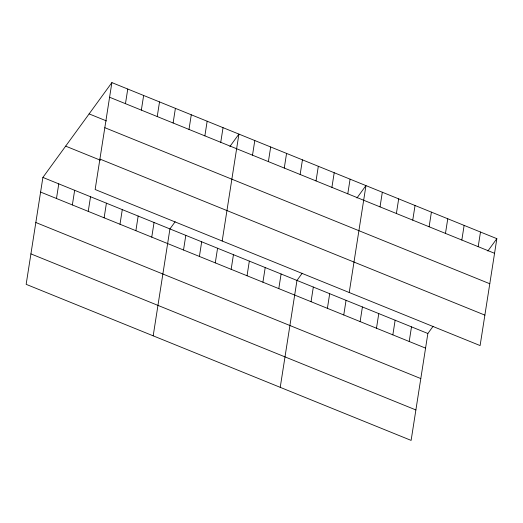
<?xml version="1.0" encoding="UTF-8"?>
<svg xmlns="http://www.w3.org/2000/svg" width="523" height="523" viewBox="0 0 523 523"><rect width="100%" height="100%" fill="white"/><g stroke="black" fill="none" stroke-linecap="round" stroke-linejoin="round"><path stroke-width="0.78" d="M111.883 82.601L95.14 189.509L480.107 345.572L496.85 238.665L111.883 82.601L42.893 177.428L26.15 284.335L411.117 440.399L427.86 333.491L433.077 326.319M56.477 198.498L58.772 183.861M72.357 204.938L74.652 190.3M88.237 211.377L90.531 196.74M104.123 217.81L106.411 203.179M125.468 103.672L127.762 89.041M120.002 224.249L122.29 209.612M141.347 110.111L143.642 95.474M135.882 230.689L138.17 216.051M157.233 116.551L159.522 101.913M151.762 237.128L154.05 222.491M173.113 122.99L175.401 108.353M153.187 335.838L169.929 228.924L175.146 221.759M188.993 129.423L191.281 114.785M183.521 250.001L185.809 235.363M204.872 135.862L207.16 121.225M199.4 256.44L201.688 241.803M220.752 142.302L223.04 127.664M215.28 262.873L217.568 248.242M222.177 241.011L238.919 134.104L229.911 146.486M231.159 269.312L233.448 254.675M252.511 155.174L254.799 140.537M247.039 275.752L249.334 261.114M268.391 161.614L270.679 146.976M262.919 282.191L265.213 267.554M284.27 168.053L286.565 153.416M278.798 288.624L281.093 273.987M300.15 174.486L302.444 159.848M280.23 387.34L296.972 280.426L302.189 273.254M316.029 180.925L318.324 166.288M311.041 301.699L313.329 287.062M331.909 187.365L334.204 172.727M327.398 308.328L329.693 293.691M347.788 193.798L350.083 179.167M343.761 314.964L346.056 300.326M349.22 292.514L365.963 185.6L356.948 197.988M360.125 321.593L362.413 306.955M380.031 206.873L382.32 192.235M376.482 328.228L378.776 313.591M396.388 213.502L398.683 198.864M392.845 334.857L395.14 320.22M412.752 220.137L415.046 205.5M409.208 341.493L411.496 326.855M429.115 226.766L431.403 212.129M445.472 233.402L447.766 218.764M461.835 240.031L464.13 225.4M478.199 246.666L480.487 232.029M487.841 251.047L496.85 238.665M109.588 97.239L494.555 253.302M89.113 113.89L106.509 120.944M104.822 127.69L489.79 283.747M99.906 159.064L484.88 315.121M65.656 146.133L100.442 160.234M42.893 177.428L427.86 333.491M40.598 192.065L425.565 348.122M35.832 222.51L420.799 378.574M30.916 253.884L415.883 409.947"/></g></svg>
